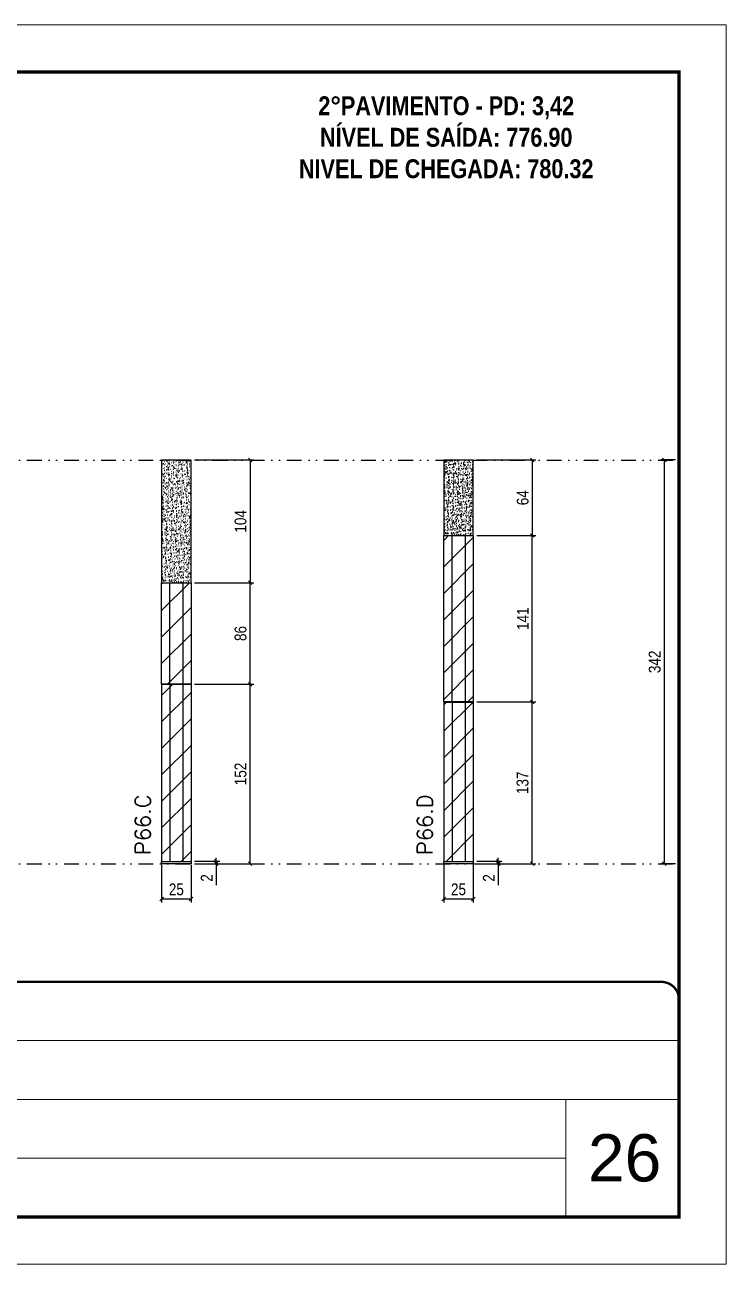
# Model space of a CAD drawing. Extents: x 14400 to 27878, y -21631 to 6985.
# Drawn here: x 16903 to 17497, y -957 to 93 of the extents above; entities that cross this region are included whole.
import ezdxf

# ---------------------------------------------------------------- set-up
doc = ezdxf.new("R2010")
doc.units = 0
for name, pattern in [('CONTINUO', [0]), ('DASHED', [0.75, 0.5, -0.25]), ('DIVIDE2', [0.625, 0.25, -0.125, 0, -0.125, 0, -0.125])]:
    doc.linetypes.add(name, pattern=pattern)
for name, color, linetype, lineweight in [('CARIMBO', 255, 'Continuous', 9), ('Folhas', 255, 'Continuous', 9), ('Hachura', 251, 'Continuous', 9), ('SARRAFO DE PRESSAO', 251, 'DASHED', 9), ('Texto Seção', 7, 'Continuous', 15)]:
    doc.layers.add(name, color=color, linetype=linetype, lineweight=lineweight)
for name, color, linetype in [('COTA', 241, 'Continuous'), ('NOMENCLATURA', 7, 'Continuous'), ('Nível', 160, 'Continuous'), ('Painéis', 200, 'Continuous'), ('SARR_2.2x7', 40, 'Continuous')]:
    doc.layers.add(name, color=color, linetype=linetype)
doc.styles.add('ARIAL', font='arial.ttf')
doc.styles.add('COTA TECNICA', font='techl___.ttf', dxfattribs={"height": 10})
doc.styles.add('COTA TECNICA-50', font='techl___.ttf', dxfattribs={"height": 10})
doc.styles.add('REGUA-120', font='ROMANS.shx', dxfattribs={"height": 15})
doc.styles.add('ROMANC', font='techb___.ttf', dxfattribs={"height": 2.5})
doc.dimstyles.new('COTA PAINEL-50', dxfattribs={"dimtxt": 10, "dimasz": 3, "dimexe": 3, "dimexo": 3, "dimgap": 3, "dimtad": 1, "dimdec": 1, "dimzin": 12, "dimdsep": 46, "dimtxsty": 'COTA TECNICA-50', "dimblk1": 'OBLIQUE', "dimblk2": 'OBLIQUE', "dimsah": 1, "dimcen": 0.9, "dimclrd": 4, "dimclre": 4, "dimclrt": 240, "dimadec": 1, "dimazin": 3, "dimtfac": 1, "dimtdec": 1, "dimtmove": 0, "dimatfit": 3, "dimfxl": 1, "dimtolj": 1, "dimtzin": 12, "dimarcsym": 0})
doc.dimstyles.new('PAINEL', dxfattribs={"dimtxt": 10, "dimasz": 3, "dimexe": 3, "dimexo": 3, "dimgap": 3, "dimtad": 1, "dimdec": 1, "dimzin": 12, "dimdsep": 46, "dimtxsty": 'COTA TECNICA', "dimblk1": 'OBLIQUE', "dimblk2": 'OBLIQUE', "dimsah": 1, "dimcen": 0.9, "dimclrd": 4, "dimclre": 4, "dimclrt": 240, "dimadec": 1, "dimazin": 3, "dimtfac": 1, "dimtdec": 1, "dimtmove": 0, "dimatfit": 3, "dimfxl": 1, "dimtolj": 1, "dimtzin": 12, "dimarcsym": 0})
pattern_1 = [(45, (-3183.5, 0), (-11.22532, 11.22532), [])]

# ---------------------------------------------------------------- blocks, each defined once
blk = doc.blocks.new('9999999999')
at = {"color": 30, "linetype": 'CONTINUO'}
for p, q in [((98564.6, 34379.6), (99584, 34379.6)), ((98564.6, 34329.8), (99488, 34329.8)), ((99584, 34329.8), (99488, 34329.8)), ((99488, 34329.8), (99488, 34230.2)), ((98564.6, 34280), (99488, 34280))]:
    blk.add_line(p, q, dxfattribs=at)
at = {"color": 30, "linetype": 'CONTINUO', "const_width": 2}
blk.add_lwpolyline([(99584, 34230.2), (99584, 34414.4, 0.414214), (99569, 34429.4), (98229, 34429.4, 0.414214), (98214, 34414.4), (98214, 34245.2, 0.414214), (98229, 34230.2), (99584, 34230.2)], format="xyb", dxfattribs=at)
at = {"layer": 'Folhas'}
blk.add_lwpolyline([(98139, 34190.2), (99624, 34190.2), (99624, 35240.2), (98139, 35240.2)], close=True, dxfattribs=at)
at = {"layer": 'Folhas', "color": 30, "const_width": 3}
blk.add_lwpolyline([(98214, 34230.2), (99584, 34230.2), (99584, 35200.2), (98214, 35200.2)], close=True, dxfattribs=at)
blk = doc.blocks.new('_Oblique')
at = {"color": 0, "linetype": 'ByBlock', "lineweight": -2}
blk.add_line((-0.5, -0.5), (0.5, 0.5), dxfattribs=at)
blk = doc.blocks.new('*D980')
at = {"layer": 'COTA', "color": 4, "lineweight": -2, "transparency": 16777216}
for p, q in [((17018.7, -618.4), (17018.7, -650.3)), ((17043.7, -618.4), (17043.7, -650.3)), ((17018.7, -647.3), (17043.7, -647.3))]:
    blk.add_line(p, q, dxfattribs=at)
at = {"layer": 'Defpoints', "color": 0, "transparency": 16777216}
for p in [(17018.7, -615.4), (17043.7, -615.4), (17043.7, -647.3)]:
    blk.add_point(p, dxfattribs=at)
at = {"layer": 'COTA', "color": 4, "lineweight": -2, "transparency": 16777216, "xscale": 3, "yscale": 3, "zscale": 3, "rotation": 180}
blk.add_blockref('_Oblique', (17018.7, -647.3), dxfattribs=at)
at = {"layer": 'COTA', "color": 4, "lineweight": -2, "transparency": 16777216, "xscale": 3, "yscale": 3, "zscale": 3}
blk.add_blockref('_Oblique', (17043.7, -647.3), dxfattribs=at)
at = {"layer": 'COTA', "color": 240, "transparency": 16777216, "insert": (17031.2, -639.2), "char_height": 10, "attachment_point": 5, "style": 'COTA TECNICA'}
blk.add_mtext('\\A1;25', dxfattribs=at)
blk = doc.blocks.new('*D981')
at = {"layer": 'COTA', "color": 4, "lineweight": -2, "transparency": 16777216}
for p, q in [((17046.7, -615.4), (17067.9, -615.4)), ((17046.7, -617.4), (17067.9, -617.4)), ((17064.9, -615.4), (17064.9, -612.4)), ((17064.9, -615.4), (17064.9, -617.4)), ((17064.9, -617.4), (17064.9, -635.6))]:
    blk.add_line(p, q, dxfattribs=at)
at = {"layer": 'Defpoints', "color": 0, "transparency": 16777216}
for p in [(17043.7, -615.4), (17043.7, -617.4), (17064.9, -615.4)]:
    blk.add_point(p, dxfattribs=at)
at = {"layer": 'COTA', "color": 4, "lineweight": -2, "transparency": 16777216, "xscale": 3, "yscale": 3, "zscale": 3}
for p, rotation in [((17064.9, -615.4), 270), ((17064.9, -617.4), 90)]:
    blk.add_blockref('_Oblique', p, dxfattribs=dict(at, rotation=rotation))
at = {"layer": 'COTA', "color": 240, "transparency": 16777216, "insert": (17056.9, -629.5), "char_height": 10, "attachment_point": 5, "rotation": 90, "style": 'COTA TECNICA-50'}
blk.add_mtext('\\A1;2', dxfattribs=at)
blk = doc.blocks.new('*D1004')
at = {"layer": 'COTA', "color": 4, "linetype": 'ByBlock', "lineweight": -2, "transparency": 16777216}
for p, q in [((17046.7, -275.4), (17096.7, -275.4)), ((17093.7, -275.4), (17093.7, -379.4)), ((17046.7, -379.4), (17096.7, -379.4))]:
    blk.add_line(p, q, dxfattribs=at)
at = {"layer": 'Defpoints', "color": 0, "linetype": 'ByBlock', "transparency": 16777216}
for p in [(17043.7, -275.4), (17043.7, -379.4), (17093.7, -379.4)]:
    blk.add_point(p, dxfattribs=at)
at = {"layer": 'COTA', "color": 4, "linetype": 'ByBlock', "lineweight": -2, "transparency": 16777216, "xscale": 3, "yscale": 3, "zscale": 3}
for p, rotation in [((17093.7, -275.4), 90), ((17093.7, -379.4), 270)]:
    blk.add_blockref('_Oblique', p, dxfattribs=dict(at, rotation=rotation))
at = {"layer": 'COTA', "color": 240, "linetype": 'ByBlock', "transparency": 16777216, "insert": (17085.6, -327.4), "char_height": 10, "attachment_point": 5, "rotation": 90, "style": 'COTA TECNICA'}
blk.add_mtext('\\A1;104', dxfattribs=at)
blk = doc.blocks.new('*D982')
at = {"layer": 'COTA', "color": 4, "lineweight": -2, "transparency": 16777216}
for p, q in [((17046.7, -465.4), (17096.7, -465.4)), ((17093.7, -617.4), (17093.7, -465.4)), ((17046.7, -617.4), (17096.7, -617.4))]:
    blk.add_line(p, q, dxfattribs=at)
at = {"layer": 'Defpoints', "color": 0, "transparency": 16777216}
for p in [(17043.7, -465.4), (17093.7, -465.4), (17043.7, -617.4)]:
    blk.add_point(p, dxfattribs=at)
at = {"layer": 'COTA', "color": 4, "lineweight": -2, "transparency": 16777216, "xscale": 3, "yscale": 3, "zscale": 3}
for p, rotation in [((17093.7, -465.4), 90), ((17093.7, -617.4), 270)]:
    blk.add_blockref('_Oblique', p, dxfattribs=dict(at, rotation=rotation))
at = {"layer": 'COTA', "color": 240, "transparency": 16777216, "insert": (17085.6, -541.4), "char_height": 10, "attachment_point": 5, "rotation": 90, "style": 'COTA TECNICA-50'}
blk.add_mtext('\\A1;152', dxfattribs=at)
blk = doc.blocks.new('*D987')
at = {"layer": 'COTA', "color": 4, "lineweight": -2, "transparency": 16777216}
for p, q in [((17257.7, -618.4), (17257.7, -650.3)), ((17282.7, -618.4), (17282.7, -650.3)), ((17257.7, -647.3), (17282.7, -647.3))]:
    blk.add_line(p, q, dxfattribs=at)
at = {"layer": 'Defpoints', "color": 0, "transparency": 16777216}
for p in [(17257.7, -615.4), (17282.7, -615.4), (17282.7, -647.3)]:
    blk.add_point(p, dxfattribs=at)
at = {"layer": 'COTA', "color": 4, "lineweight": -2, "transparency": 16777216, "xscale": 3, "yscale": 3, "zscale": 3, "rotation": 180}
blk.add_blockref('_Oblique', (17257.7, -647.3), dxfattribs=at)
at = {"layer": 'COTA', "color": 4, "lineweight": -2, "transparency": 16777216, "xscale": 3, "yscale": 3, "zscale": 3}
blk.add_blockref('_Oblique', (17282.7, -647.3), dxfattribs=at)
at = {"layer": 'COTA', "color": 240, "transparency": 16777216, "insert": (17270.2, -639.2), "char_height": 10, "attachment_point": 5, "style": 'COTA TECNICA'}
blk.add_mtext('\\A1;25', dxfattribs=at)
blk = doc.blocks.new('*D988')
at = {"layer": 'COTA', "color": 4, "lineweight": -2, "transparency": 16777216}
for p, q in [((17285.7, -615.4), (17306.9, -615.4)), ((17285.7, -617.4), (17306.9, -617.4)), ((17303.9, -615.4), (17303.9, -612.4)), ((17303.9, -615.4), (17303.9, -617.4)), ((17303.9, -617.4), (17303.9, -635.6))]:
    blk.add_line(p, q, dxfattribs=at)
at = {"layer": 'Defpoints', "color": 0, "transparency": 16777216}
for p in [(17282.7, -615.4), (17282.7, -617.4), (17303.9, -615.4)]:
    blk.add_point(p, dxfattribs=at)
at = {"layer": 'COTA', "color": 4, "lineweight": -2, "transparency": 16777216, "xscale": 3, "yscale": 3, "zscale": 3}
for p, rotation in [((17303.9, -615.4), 270), ((17303.9, -617.4), 90)]:
    blk.add_blockref('_Oblique', p, dxfattribs=dict(at, rotation=rotation))
at = {"layer": 'COTA', "color": 240, "transparency": 16777216, "insert": (17295.9, -629.5), "char_height": 10, "attachment_point": 5, "rotation": 90, "style": 'COTA TECNICA-50'}
blk.add_mtext('\\A1;2', dxfattribs=at)
blk = doc.blocks.new('*D1010')
at = {"layer": 'COTA', "color": 4, "linetype": 'ByBlock', "lineweight": -2, "transparency": 16777216}
for p, q in [((17285.7, -275.4), (17335.7, -275.4)), ((17332.7, -275.4), (17332.7, -339.4)), ((17285.7, -339.4), (17335.7, -339.4))]:
    blk.add_line(p, q, dxfattribs=at)
at = {"layer": 'Defpoints', "color": 0, "linetype": 'ByBlock', "transparency": 16777216}
for p in [(17282.7, -275.4), (17282.7, -339.4), (17332.7, -339.4)]:
    blk.add_point(p, dxfattribs=at)
at = {"layer": 'COTA', "color": 4, "linetype": 'ByBlock', "lineweight": -2, "transparency": 16777216, "xscale": 3, "yscale": 3, "zscale": 3}
for p, rotation in [((17332.7, -275.4), 90), ((17332.7, -339.4), 270)]:
    blk.add_blockref('_Oblique', p, dxfattribs=dict(at, rotation=rotation))
at = {"layer": 'COTA', "color": 240, "linetype": 'ByBlock', "transparency": 16777216, "insert": (17324.6, -307.4), "char_height": 10, "attachment_point": 5, "rotation": 90, "style": 'COTA TECNICA'}
blk.add_mtext('\\A1;64', dxfattribs=at)
blk = doc.blocks.new('*D989')
at = {"layer": 'COTA', "color": 4, "lineweight": -2, "transparency": 16777216}
for p, q in [((17285.7, -480.4), (17335.7, -480.4)), ((17332.7, -617.4), (17332.7, -480.4)), ((17285.7, -617.4), (17335.7, -617.4))]:
    blk.add_line(p, q, dxfattribs=at)
at = {"layer": 'Defpoints', "color": 0, "transparency": 16777216}
for p in [(17282.7, -480.4), (17332.7, -480.4), (17282.7, -617.4)]:
    blk.add_point(p, dxfattribs=at)
at = {"layer": 'COTA', "color": 4, "lineweight": -2, "transparency": 16777216, "xscale": 3, "yscale": 3, "zscale": 3}
for p, rotation in [((17332.7, -480.4), 90), ((17332.7, -617.4), 270)]:
    blk.add_blockref('_Oblique', p, dxfattribs=dict(at, rotation=rotation))
at = {"layer": 'COTA', "color": 240, "transparency": 16777216, "insert": (17324.5, -548.9), "char_height": 10, "attachment_point": 5, "rotation": 90, "style": 'COTA TECNICA-50'}
blk.add_mtext('\\A1;137', dxfattribs=at)
blk = doc.blocks.new('*D1013')
at = {"layer": 'COTA', "color": 4, "lineweight": -2, "transparency": 16777216}
for p, q in [((17285.7, -339.4), (17335.7, -339.4)), ((17332.7, -480.4), (17332.7, -339.4)), ((17285.7, -480.4), (17335.7, -480.4))]:
    blk.add_line(p, q, dxfattribs=at)
at = {"layer": 'Defpoints', "color": 0, "transparency": 16777216}
for p in [(17282.7, -339.4), (17332.7, -339.4), (17282.7, -480.4)]:
    blk.add_point(p, dxfattribs=at)
at = {"layer": 'COTA', "color": 4, "lineweight": -2, "transparency": 16777216, "xscale": 3, "yscale": 3, "zscale": 3}
for p, rotation in [((17332.7, -339.4), 90), ((17332.7, -480.4), 270)]:
    blk.add_blockref('_Oblique', p, dxfattribs=dict(at, rotation=rotation))
at = {"layer": 'COTA', "color": 240, "transparency": 16777216, "insert": (17324.7, -409.9), "char_height": 10, "attachment_point": 5, "rotation": 90, "style": 'COTA TECNICA'}
blk.add_mtext('\\A1;141', dxfattribs=at)
blk = doc.blocks.new('*D1014')
at = {"layer": 'COTA', "color": 4, "lineweight": -2, "transparency": 16777216}
for p, q in [((17046.7, -379.4), (17096.7, -379.4)), ((17093.7, -465.4), (17093.7, -379.4)), ((17046.7, -465.4), (17096.7, -465.4))]:
    blk.add_line(p, q, dxfattribs=at)
at = {"layer": 'Defpoints', "color": 0, "transparency": 16777216}
for p in [(17043.7, -379.4), (17093.7, -379.4), (17043.7, -465.4)]:
    blk.add_point(p, dxfattribs=at)
at = {"layer": 'COTA', "color": 4, "lineweight": -2, "transparency": 16777216, "xscale": 3, "yscale": 3, "zscale": 3}
for p, rotation in [((17093.7, -379.4), 90), ((17093.7, -465.4), 270)]:
    blk.add_blockref('_Oblique', p, dxfattribs=dict(at, rotation=rotation))
at = {"layer": 'COTA', "color": 240, "transparency": 16777216, "insert": (17085.6, -422.4), "char_height": 10, "attachment_point": 5, "rotation": 90, "style": 'COTA TECNICA'}
blk.add_mtext('\\A1;86', dxfattribs=at)
blk = doc.blocks.new('*D1998')
at = {"layer": 'COTA', "color": 4, "lineweight": -2, "transparency": 16777216}
for p, q in [((17454, -275.4), (17441.6, -275.4)), ((17444.6, -617.4), (17444.6, -275.4)), ((17454, -617.4), (17441.6, -617.4))]:
    blk.add_line(p, q, dxfattribs=at)
at = {"layer": 'Defpoints', "color": 0, "transparency": 16777216}
for p in [(17444.6, -275.4), (17457, -275.4), (17457, -617.4)]:
    blk.add_point(p, dxfattribs=at)
at = {"layer": 'COTA', "color": 4, "lineweight": -2, "transparency": 16777216, "xscale": 3, "yscale": 3, "zscale": 3}
for p, rotation in [((17444.6, -275.4), 90), ((17444.6, -617.4), 270)]:
    blk.add_blockref('_Oblique', p, dxfattribs=dict(at, rotation=rotation))
at = {"layer": 'COTA', "color": 240, "transparency": 16777216, "insert": (17436.4, -446.4), "char_height": 10, "attachment_point": 5, "rotation": 90, "style": 'COTA TECNICA'}
blk.add_mtext('\\A1;342', dxfattribs=at)

msp = doc.modelspace()

# ---------------------------------------------------------------- hatches: boundary and pattern name
at = {"layer": 'COTA'}
h = msp.add_hatch(dxfattribs=at)
h.set_pattern_fill('AR-CONC', color=256, scale=0.03)
h.set_pattern_definition([(50, (-1904.949, -1152.551), (5.4655401, -0.4781726), [0.5715, -6.2865]), (355, (-1904.949, -1152.551), (-1.0573026, 5.7317054), [0.4572, -5.0292175]), (100.451445, (-1904.4935, -1152.591), (4.4082374, 5.2535326), [0.4857003, -5.3427073]), (46.1842, (-1904.949, -1151.027), (8.1323712, -1.2612698), [0.85725, -9.42975]), (96.63556, (-1904.271, -1151.132), (7.122124, 7.4227837), [0.7285507, -8.0140682]), (351.18415, (-1904.949, -1151.027), (7.122124, 7.4227837), [0.685799, -7.543792]), (21, (-1904.187, -1151.408), (4.5484317, -3.0679559), [0.5715, -6.2865]), (326, (-1904.187, -1151.408), (1.8540609, 5.525639), [0.4572, -5.0292]), (71.451445, (-1903.808, -1151.664), (6.4024926, 2.457683), [0.4857003, -5.3426981]), (37.5, (-1904.949, -1152.5512), (0.0926581, 2.53665117), [0, -4.96824, 0, -5.1054, 0, -5.04825]), (7.5, (-1904.949, -1152.5512), (2.00458988, 3.00541724), [0, -2.91084, 0, -4.85394, 0, -1.92405]), (327.5, (-1906.6483, -1152.5512), (4.06771786, -0.17186232), [0, -1.905, 0, -5.9436, 0, -7.8867]), (317.5, (-1907.4103, -1152.5512), (4.44387544, 0.7627947), [0, -2.4765, 0, -3.94716, 0, -5.6007])])
h.paths.add_polyline_path([(17043.74, -275.44), (17018.74, -275.44), (17018.74, -379.44), (17043.74, -379.44)])
h = msp.add_hatch(dxfattribs=at)
h.set_pattern_fill('AR-CONC', color=256, scale=0.03)
h.set_pattern_definition([(50, (-1665.941, -1112.551), (5.4655401, -0.4781726), [0.5715, -6.2865]), (355, (-1665.941, -1112.551), (-1.0573026, 5.7317054), [0.4572, -5.0292175]), (100.451445, (-1665.4857, -1112.591), (4.4082374, 5.2535326), [0.4857003, -5.3427073]), (46.1842, (-1665.941, -1111.027), (8.1323712, -1.2612698), [0.85725, -9.42975]), (96.63556, (-1665.2635, -1111.132), (7.122124, 7.4227837), [0.7285507, -8.0140682]), (351.18415, (-1665.941, -1111.027), (7.122124, 7.4227837), [0.685799, -7.543792]), (21, (-1665.179, -1111.408), (4.5484317, -3.0679559), [0.5715, -6.2865]), (326, (-1665.179, -1111.408), (1.8540609, 5.525639), [0.4572, -5.0292]), (71.451445, (-1664.8, -1111.664), (6.4024926, 2.457683), [0.4857003, -5.3426981]), (37.5, (-1665.9412, -1112.5512), (0.0926581, 2.53665117), [0, -4.96824, 0, -5.1054, 0, -5.04825]), (7.5, (-1665.9412, -1112.5512), (2.00458988, 3.00541724), [0, -2.91084, 0, -4.85394, 0, -1.92405]), (327.5, (-1667.6404, -1112.5512), (4.06771786, -0.17186232), [0, -1.905, 0, -5.9436, 0, -7.8867]), (317.5, (-1668.4024, -1112.5512), (4.44387544, 0.7627947), [0, -2.4765, 0, -3.94716, 0, -5.6007])])
h.paths.add_polyline_path([(17282.74, -275.44), (17257.74, -275.44), (17257.74, -339.44), (17282.74, -339.44)])
at = {"layer": 'Hachura'}
h = msp.add_hatch(dxfattribs=at)
h.set_pattern_fill('ANSI31', color=256, scale=5)
h.paths.add_polyline_path([(16353.89, -275.44), (16217.89, -275.44), (16217.89, -379.44), (16206.89, -379.44), (16206.89, -395.44), (16387.89, -395.44), (16387.89, -339.44), (16353.89, -339.44)])
h.paths.add_polyline_path([(16790.22, -289.44), (16631.22, -289.44), (16631.22, -339.44), (16620.22, -339.44), (16620.22, -395.44), (16801.22, -395.44), (16801.22, -379.44), (16790.22, -379.44)])
h.paths.add_polyline_path([(17043.74, -379.44), (17018.74, -379.44), (17018.74, -465.42), (17043.74, -465.42)])
h.paths.add_polyline_path([(17282.74, -339.44), (17257.74, -339.44), (17257.74, -480.42), (17282.74, -480.42)])
h = msp.add_hatch(dxfattribs=at)
h.set_pattern_fill('ANSI31', color=256, scale=5)
h.set_pattern_definition(pattern_1)
h.paths.add_polyline_path([(17043.74, -465.44), (17018.74, -465.44), (17018.74, -615.44), (17043.74, -615.44)])
h = msp.add_hatch(dxfattribs=at)
h.set_pattern_fill('ANSI31', color=256, scale=5)
h.set_pattern_definition(pattern_1)
h.paths.add_polyline_path([(17282.74, -480.44), (17257.74, -480.44), (17257.74, -615.44), (17282.74, -615.44)])

# ---------------------------------------------------------------- linework, layer by layer
at = {"layer": 'COTA', "linetype": 'ByBlock'}
for points in [[(17018.74, -379.44), (17043.74, -379.44), (17043.74, -275.44), (17018.74, -275.44)], [(17257.74, -339.44), (17282.74, -339.44), (17282.74, -275.44), (17257.74, -275.44)]]:
    msp.add_lwpolyline(points, close=True, dxfattribs=at)
at = {"layer": 'Nível', "color": 4, "linetype": 'DIVIDE2', "ltscale": 50}
for p, q in [((16086.97, -275.44), (17456.97, -275.44)), ((16086.97, -617.44), (17456.97, -617.44))]:
    msp.add_line(p, q, dxfattribs=at)
at = {"layer": 'Painéis'}
for p, q in [((17257.74, -339.44), (17282.74, -339.44)), ((17257.74, -480.42), (17257.74, -339.44)), ((17282.74, -339.44), (17282.74, -480.42)), ((17018.74, -379.44), (17043.74, -379.44)), ((17018.74, -465.42), (17018.74, -379.44)), ((17043.74, -379.44), (17043.74, -465.42)), ((17043.74, -465.42), (17018.74, -465.42)), ((17018.74, -465.44), (17018.74, -615.44)), ((17018.74, -465.44), (17043.74, -465.44)), ((17043.74, -465.44), (17043.74, -615.44)), ((17282.74, -480.42), (17257.74, -480.42)), ((17257.74, -480.44), (17257.74, -615.44)), ((17257.74, -480.44), (17282.74, -480.44)), ((17282.74, -480.44), (17282.74, -615.44)), ((17018.74, -615.44), (17043.74, -615.44)), ((17018.74, -615.44), (17043.74, -615.44)), ((17018.74, -617.44), (17018.74, -615.44)), ((17043.74, -617.44), (17018.74, -617.44)), ((17043.74, -615.44), (17043.74, -617.44)), ((17257.74, -615.44), (17282.74, -615.44)), ((17257.74, -615.44), (17282.74, -615.44)), ((17257.74, -617.44), (17257.74, -615.44)), ((17282.74, -617.44), (17257.74, -617.44)), ((17282.74, -615.44), (17282.74, -617.44))]:
    msp.add_line(p, q, dxfattribs=at)
at = {"layer": 'SARR_2.2x7'}
for p, q in [((17264.74, -480.42), (17264.74, -339.44)), ((17275.74, -339.44), (17275.74, -480.42)), ((17025.74, -465.42), (17025.74, -379.44)), ((17036.74, -379.44), (17036.74, -465.42)), ((17025.74, -465.42), (17025.74, -615.44)), ((17036.74, -465.42), (17036.74, -615.44)), ((17264.74, -480.42), (17264.74, -615.44)), ((17275.74, -480.42), (17275.74, -615.44))]:
    msp.add_line(p, q, dxfattribs=at)

# ---------------------------------------------------------------- block references
at = {"layer": 'SARRAFO DE PRESSAO', "color": 6, "linetype": 'ByBlock'}
msp.add_blockref('9999999999', (-82127.01, -35146.93), dxfattribs=at)

# ---------------------------------------------------------------- texts
at = {"layer": 'CARIMBO', "style": 'ARIAL'}
msp.add_text('26', height=40, dxfattribs=at).set_placement((17379.83, -886.58))
at = {"layer": 'NOMENCLATURA', "color": 2, "insert": (17259.81, 59.34), "char_height": 16, "attachment_point": 2, "style": 'ROMANC'}
msp.add_mtext_dynamic_manual_height_columns('\\P2°PAVIMENTO - PD: 3,42\\PNÍVEL DE SAÍDA: 776.90\\PNIVEL DE CHEGADA: 780.32', width=432.3511, gutter_width=1, heights=[0], dxfattribs=at)
at = {"layer": 'Texto Seção', "char_height": 13, "width": 370.6998, "attachment_point": 7, "rotation": 90, "style": 'REGUA-120'}
for s, insert in [('P66.C', (17009.29, -610.03)), ('P66.D', (17248.29, -610.03))]:
    msp.add_mtext(s, dxfattribs=dict(at, insert=insert))

# ---------------------------------------------------------------- dimensions: what is measured, and where the dimension line sits
at = {"layer": 'COTA', "linetype": 'ByBlock'}
for base, p1, p2, picture, middle in [((17093.73, -379.44), (17043.74, -275.44), (17043.74, -379.44), '*D1004', (17085.62, -327.44)), ((17332.73, -339.44), (17282.74, -275.44), (17282.74, -339.44), '*D1010', (17324.63, -307.44))]:
    dim = msp.add_linear_dim(base=base, p1=p1, p2=p2, angle=90, dimstyle='PAINEL', dxfattribs=at)
    dim.commit()
    dim.dimension.update_dxf_attribs({"geometry": picture, "text_midpoint": middle})
at = {"layer": 'COTA'}
for base, p1, p2, dimstyle, picture, middle in [((17444.59, -275.44), (17456.97, -617.44), (17456.97, -275.44), 'PAINEL', '*D1998', (17436.37, -446.44)), ((17332.73, -339.44), (17282.74, -480.42), (17282.74, -339.44), 'PAINEL', '*D1013', (17324.66, -409.93)), ((17093.73, -379.44), (17043.74, -465.42), (17043.74, -379.44), 'PAINEL', '*D1014', (17085.6, -422.43)), ((17093.73, -465.42), (17043.74, -617.44), (17043.74, -465.42), 'COTA PAINEL-50', '*D982', (17085.62, -541.43)), ((17332.73, -480.42), (17282.74, -617.44), (17282.74, -480.42), 'COTA PAINEL-50', '*D989', (17324.51, -548.93))]:
    dim = msp.add_linear_dim(base=base, p1=p1, p2=p2, angle=90, dimstyle=dimstyle, dxfattribs=at)
    dim.commit()
    dim.dimension.update_dxf_attribs({"geometry": picture, "text_midpoint": middle})
for base, p1, p2, picture, middle in [((17043.74, -647.33), (17018.74, -615.44), (17043.74, -615.44), '*D980', (17031.24, -639.22)), ((17282.74, -647.33), (17257.74, -615.44), (17282.74, -615.44), '*D987', (17270.24, -639.22))]:
    dim = msp.add_linear_dim(base=base, p1=p1, p2=p2, dimstyle='PAINEL', override={"dimarcsym": 2}, dxfattribs=at)
    dim.commit()
    dim.dimension.update_dxf_attribs({"geometry": picture, "text_midpoint": middle})
for base, p1, p2, picture, middle in [((17064.93, -615.44), (17043.74, -617.44), (17043.74, -615.44), '*D981', (17064.93, -629.5)), ((17303.94, -615.44), (17282.74, -617.44), (17282.74, -615.44), '*D988', (17303.94, -629.5))]:
    dim = msp.add_linear_dim(base=base, p1=p1, p2=p2, angle=90, dimstyle='COTA PAINEL-50', dxfattribs=at)
    dim.commit()
    dim.dimension.update_dxf_attribs({"geometry": picture, "text_midpoint": middle, "dimtype": 160})

doc.saveas('drawing.dxf')
